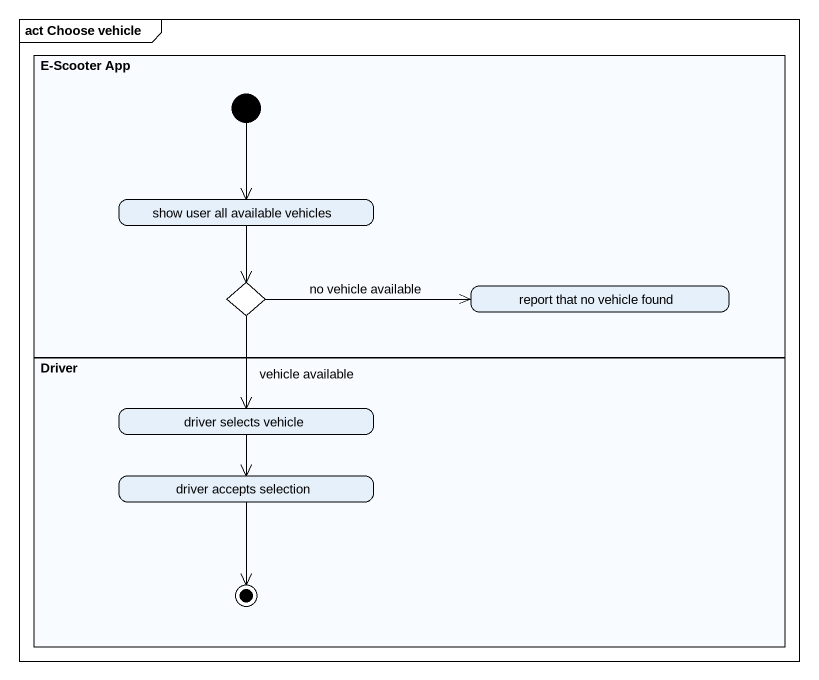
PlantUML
@startuml
mainframe act Choose vehicle
hide empty description
state "E-Scooter App" as E_Scooter_App <<partition>> {
  state "show user all available vehicles" as show_user_all_available
  state choice1 <<choice>>
  state "report that no vehicle found" as report_that_no_vehicle_found
  [*] --> show_user_all_available
}
state Driver <<partition>> {
  state "driver selects vehicle" as driver_selects_vehicle
  state "driver accepts selection" as driver_accepts_selection
  driver_accepts_selection --> [*]
}
show_user_all_available --> choice1
choice1 -right-> report_that_no_vehicle_found : no vehicle available
choice1 --> driver_selects_vehicle : vehicle available
driver_selects_vehicle --> driver_accepts_selection
@enduml
